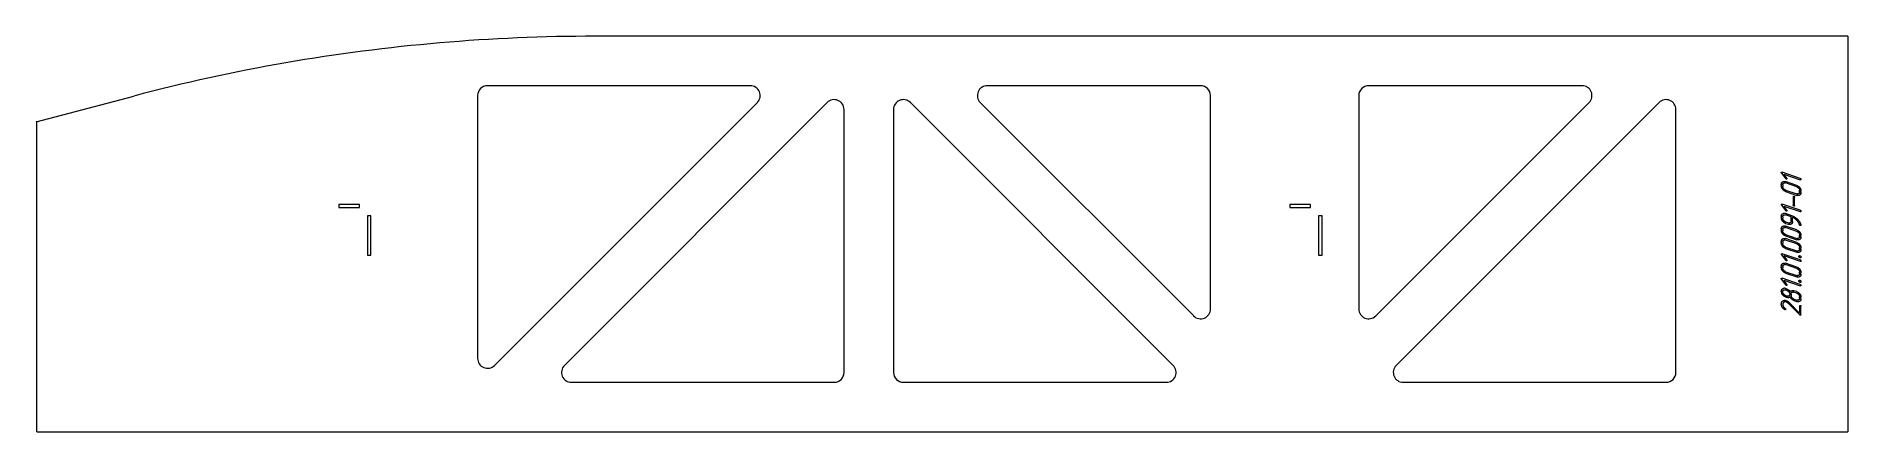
# Model space of a CAD drawing. Header units: millimetres. Extents: x 101 to 1933, y 4 to 404.
import ezdxf

# ---------------------------------------------------------------- set-up
doc = ezdxf.new("R2010")
doc.units = ezdxf.units.MM
doc.linetypes.add('K5LT_BASIC', pattern=[0])
doc.layers.add('Engraving', color=7, linetype='Continuous')

msp = doc.modelspace()

# ---------------------------------------------------------------- linework, layer by layer
at = {"color": 143, "linetype": 'K5LT_BASIC', "lineweight": 15, "true_color": 0x33acca}
for p, q in [((1933.1, 404.3), (666.1, 404.3)), ((1933.1, 404.3), (1933.1, 4.3)), ((823, 354.3), (557.1, 354.3)), ((1278.5, 354.3), (1062.7, 354.3)), ((1664.4, 354.3), (1448.5, 354.3)), ((100.7, 317.7), (199.3, 343.8)), ((547.1, 344.3), (547.1, 78.5)), ((564.2, 71.4), (830.1, 337.2)), ((900.8, 337.2), (634.9, 71.4)), ((917.8, 64.3), (917.8, 330.2)), ((967.8, 330.2), (967.8, 64.3)), ((1250.8, 71.4), (984.9, 337.2)), ((1055.6, 337.2), (1271.5, 121.4)), ((1288.5, 128.5), (1288.5, 344.3)), ((1438.5, 344.3), (1438.5, 128.5)), ((1455.6, 121.4), (1671.5, 337.2)), ((1742.2, 337.2), (1476.3, 71.4)), ((1759.3, 64.3), (1759.3, 330.2)), ((101.3, 317.7), (100.7, 317.7)), ((101.3, 4.3), (101.3, 317.7)), ((427.7, 234.1), (406.7, 234.1)), ((406.7, 234.1), (406.7, 231.1)), ((406.7, 231.1), (427.7, 231.1)), ((427.7, 231.1), (427.7, 234.1)), ((439.2, 222.8), (435.8, 222.8)), ((435.8, 222.8), (435.8, 182.8)), ((439.2, 182.8), (439.2, 222.8)), ((1368.8, 234.1), (1368.8, 231.1)), ((1389.8, 234.1), (1368.8, 234.1)), ((1368.8, 231.1), (1389.8, 231.1)), ((1389.8, 231.1), (1389.8, 234.1)), ((1397.9, 222.8), (1397.9, 182.8)), ((1401.4, 222.8), (1397.9, 222.8)), ((1401.4, 182.8), (1401.4, 222.8)), ((435.8, 182.8), (439.2, 182.8)), ((1397.9, 182.8), (1401.4, 182.8)), ((642, 54.3), (907.8, 54.3)), ((977.8, 54.3), (1243.7, 54.3)), ((1483.4, 54.3), (1749.3, 54.3)), ((101.3, 4.3), (1933.1, 4.3))]:
    msp.add_line(p, q, dxfattribs=at)
for centre, start, end in [((557.1, 344.3), 90, 180), ((823, 344.3), 315, 90), ((1062.7, 344.3), 90, 225), ((1278.5, 344.3), 0, 90), ((1448.5, 344.3), 90, 180), ((1664.4, 344.3), 315, 90), ((907.8, 330.2), 0, 135), ((977.8, 330.2), 45, 180), ((1749.3, 330.2), 0, 135), ((1278.5, 128.5), 225, 0), ((1448.5, 128.5), 180, 315), ((557.1, 78.5), 180, 315), ((642, 64.3), 135, 270), ((907.8, 64.3), 270, 0), ((977.8, 64.3), 180, 270), ((1243.7, 64.3), 270, 45), ((1483.4, 64.3), 135, 270), ((1749.3, 64.3), 270, 0)]:
    msp.add_arc(centre, 10, start, end, dxfattribs=at)
msp.add_open_spline([(666.1, 404.3), (613.7, 404.3), (508.8, 399.8), (352.6, 379.6), (250, 357.2), (199.3, 343.8)], degree=3, dxfattribs=at)
at = {"layer": 'Engraving', "color": 143, "linetype": 'K5LT_BASIC', "lineweight": 15, "true_color": 0x33acca}
for p, q in [((1866.1, 265.9), (1870.4, 260.2)), ((1885.1, 260.6), (1866.6, 266.9)), ((1871.4, 260.8), (1868.3, 264.9)), ((1868.3, 264.9), (1885.1, 259.2)), ((1881.5, 253.4), (1870.2, 257.3)), ((1865.9, 254.4), (1865.9, 253)), ((1867.3, 254), (1867.3, 252.5)), ((1881.5, 252), (1870.2, 255.9)), ((1870.2, 248.7), (1881.5, 244.9)), ((1870.2, 247.3), (1881.5, 243.4)), ((1878, 242.1), (1878, 233.5)), ((1879.4, 233.1), (1879.4, 241.6)), ((1884.4, 246.7), (1884.4, 248.2)), ((1885.8, 246.3), (1885.8, 247.7)), ((1865.9, 222.2), (1865.9, 220.8)), ((1866.1, 233.6), (1870.4, 227.9)), ((1885.1, 228.3), (1866.6, 234.6)), ((1867.3, 221.7), (1867.3, 220.3)), ((1868.3, 232.6), (1885.1, 226.9)), ((1871.4, 228.5), (1868.3, 232.6)), ((1869.3, 225.2), (1868.5, 225.3)), ((1869.7, 225.1), (1869.3, 225.2)), ((1870.2, 225), (1869.7, 225.1)), ((1876.5, 222.8), (1870.2, 225)), ((1875.9, 221.6), (1870.2, 223.6)), ((1875.9, 217.4), (1875.9, 221.6)), ((1877.3, 216.9), (1877.3, 221.1)), ((1865.9, 209.5), (1865.9, 208)), ((1867.3, 209), (1867.3, 207.6)), ((1870.2, 216.5), (1873, 215.5)), ((1870.2, 215), (1873, 214.1)), ((1881.5, 208.4), (1870.2, 212.3)), ((1881.5, 207), (1870.2, 210.9)), ((1870.2, 203.8), (1881.5, 199.9)), ((1870.2, 202.3), (1881.5, 198.5)), ((1883.1, 216.2), (1883.4, 215.7)), ((1883.4, 215.7), (1883.5, 215.5)), ((1883.5, 215.5), (1883.9, 214.8)), ((1884.4, 201.8), (1884.4, 203.2)), ((1885.8, 213.2), (1885.8, 213.5)), ((1885.8, 201.3), (1885.8, 202.7)), ((1865.9, 196.8), (1865.9, 195.3)), ((1866.1, 183.3), (1870.4, 177.6)), ((1885.1, 178.1), (1866.6, 184.4)), ((1867.3, 196.3), (1867.3, 194.9)), ((1881.5, 195.7), (1870.2, 199.6)), ((1881.5, 194.3), (1870.2, 198.2)), ((1870.2, 191.1), (1881.5, 187.2)), ((1870.2, 189.6), (1881.5, 185.8)), ((1884.4, 189.1), (1884.4, 190.5)), ((1885.8, 188.6), (1885.8, 190)), ((1865.9, 171.9), (1865.9, 170.5)), ((1867.3, 171.4), (1867.3, 170)), ((1871.4, 178.3), (1868.3, 182.4)), ((1868.3, 182.4), (1885.1, 176.7)), ((1881.5, 170.9), (1870.2, 174.7)), ((1881.5, 169.4), (1870.2, 173.3)), ((1870.2, 166.2), (1881.5, 162.3)), ((1884.4, 164.2), (1884.4, 165.6)), ((1885.8, 163.7), (1885.8, 165.1)), ((1866.1, 158.4), (1870.4, 152.7)), ((1885.1, 153.2), (1866.6, 159.5)), ((1868.3, 157.5), (1885.1, 151.8)), ((1871.4, 153.4), (1868.3, 157.5)), ((1869.3, 149.4), (1868.5, 149.4)), ((1869.7, 149.3), (1869.3, 149.4)), ((1870.2, 149.1), (1869.7, 149.3)), ((1870.2, 164.8), (1881.5, 160.9)), ((1871.6, 148.6), (1870.2, 149.1)), ((1871.6, 147.2), (1870.2, 147.7)), ((1881.5, 146), (1878.7, 146.9)), ((1865.9, 146.3), (1865.9, 145.9)), ((1865.9, 145.9), (1866, 145.4)), ((1866, 145.4), (1866.2, 144.6)), ((1870.2, 142), (1871.6, 141.5)), ((1870.2, 140.6), (1871.6, 140.1)), ((1871.8, 135.1), (1872.3, 134.7)), ((1872.3, 134.7), (1872.9, 134.2)), ((1872.9, 134.2), (1884.7, 122.4)), ((1884.4, 124.4), (1873.7, 135.1)), ((1875.9, 143.6), (1875.9, 142.2)), ((1881.5, 144.6), (1878.7, 145.5)), ((1878.7, 138.4), (1881.5, 137.5)), ((1878.7, 137), (1881.5, 136)), ((1884.4, 139.3), (1884.4, 140.7)), ((1884.4, 131.6), (1884.4, 124.4)), ((1885.8, 138.8), (1885.8, 140.3)), ((1885.8, 122.6), (1885.8, 131.1)), ((1869.3, 127.8), (1869.5, 127.7))]:
    msp.add_line(p, q, dxfattribs=at)
for points in [[(1865.9, 266.4), (1865.9, 266.7), (1866.1, 266.9)], [(1866.1, 265.9), (1865.9, 266.1), (1865.9, 266.4)], [(1865.9, 254.4), (1865.9, 256.2), (1867.2, 257)], [(1866.1, 266.9), (1866.3, 267), (1866.6, 266.9)], [(1867.2, 257), (1868.4, 257.9), (1870.2, 257.3)], [(1870.9, 259.8), (1870.8, 259.8), (1870.4, 260.2)], [(1871.4, 259.8), (1871.2, 259.7), (1870.9, 259.8)], [(1871.4, 260.8), (1871.6, 260.5), (1871.6, 260.3)], [(1871.6, 260.3), (1871.6, 260), (1871.4, 259.8)], [(1885.1, 260.6), (1885.4, 260.5), (1885.6, 260.2)], [(1885.6, 259.2), (1885.5, 259.1), (1885.1, 259.2)], [(1885.6, 260.2), (1885.8, 260), (1885.8, 259.7)], [(1885.8, 259.7), (1885.8, 259.5), (1885.6, 259.2)], [(1867.2, 249.6), (1865.9, 251.2), (1865.9, 253)], [(1870.2, 247.3), (1868.5, 247.9), (1867.2, 249.6)], [(1867.3, 254), (1867.3, 255.1), (1868.2, 255.7)], [(1868.2, 250.2), (1867.3, 251.4), (1867.3, 252.5)], [(1868.2, 255.7), (1869, 256.2), (1870.2, 255.9)], [(1870.2, 248.7), (1869, 249.1), (1868.2, 250.2)], [(1878, 242.1), (1878, 242.3), (1878.2, 242.5)], [(1878.2, 242.5), (1878.4, 242.6), (1878.7, 242.5)], [(1878.7, 242.5), (1879, 242.5), (1879.2, 242.2)], [(1879.2, 242.2), (1879.4, 241.9), (1879.4, 241.6)], [(1881.5, 253.4), (1883.3, 252.8), (1884.6, 251.1)], [(1881.5, 252), (1882.8, 251.6), (1883.6, 250.4)], [(1883.5, 245.1), (1882.7, 244.5), (1881.5, 244.9)], [(1884.6, 243.7), (1883.3, 242.8), (1881.5, 243.4)], [(1884.4, 246.7), (1884.4, 245.6), (1883.5, 245.1)], [(1883.6, 250.4), (1884.4, 249.3), (1884.4, 248.2)], [(1884.6, 251.1), (1885.8, 249.5), (1885.8, 247.7)], [(1885.8, 246.3), (1885.8, 244.6), (1884.6, 243.7)], [(1865.9, 234.1), (1865.9, 234.4), (1866.1, 234.6)], [(1866.1, 233.6), (1865.9, 233.9), (1865.9, 234.1)], [(1865.9, 222.2), (1865.9, 223.9), (1867.2, 224.8)], [(1867.2, 217.3), (1865.9, 219), (1865.9, 220.8)], [(1866.1, 234.6), (1866.3, 234.7), (1866.6, 234.6)], [(1867.2, 224.8), (1867.8, 225.2), (1868.5, 225.3)], [(1867.3, 221.7), (1867.3, 222.9), (1868.2, 223.4)], [(1868.2, 218), (1867.3, 219.1), (1867.3, 220.3)], [(1868.2, 223.4), (1869, 224), (1870.2, 223.6)], [(1870.9, 227.5), (1870.8, 227.6), (1870.4, 227.9)], [(1871.4, 227.6), (1871.2, 227.4), (1870.9, 227.5)], [(1871.4, 228.5), (1871.6, 228.3), (1871.6, 228)], [(1871.6, 228), (1871.6, 227.7), (1871.4, 227.6)], [(1876.5, 222.8), (1879.5, 221.8), (1881.9, 219.5)], [(1879.3, 220.1), (1878.2, 220.8), (1877.3, 221.1)], [(1878.3, 232.9), (1878, 233.2), (1878, 233.5)], [(1878.7, 232.6), (1878.5, 232.6), (1878.3, 232.9)], [(1879.2, 232.6), (1879, 232.5), (1878.7, 232.6)], [(1879.4, 233.1), (1879.4, 232.7), (1879.2, 232.6)], [(1881.2, 218.5), (1880.3, 219.3), (1879.3, 220.1)], [(1885.1, 228.3), (1885.4, 228.2), (1885.6, 228)], [(1885.6, 227), (1885.5, 226.8), (1885.1, 226.9)], [(1885.6, 228), (1885.8, 227.7), (1885.8, 227.4)], [(1885.8, 227.4), (1885.8, 227.3), (1885.6, 227)], [(1865.9, 209.5), (1865.9, 211.2), (1867.2, 212.1)], [(1867.2, 204.6), (1865.9, 206.3), (1865.9, 208)], [(1870.2, 215), (1868.5, 215.6), (1867.2, 217.3)], [(1867.2, 212.1), (1868.4, 212.9), (1870.2, 212.3)], [(1870.2, 202.3), (1868.5, 202.9), (1867.2, 204.6)], [(1867.3, 209), (1867.3, 210.2), (1868.2, 210.7)], [(1868.2, 205.3), (1867.3, 206.4), (1867.3, 207.6)], [(1870.2, 216.5), (1869, 216.9), (1868.2, 218)], [(1868.2, 210.7), (1869, 211.3), (1870.2, 210.9)], [(1870.2, 203.8), (1869, 204.2), (1868.2, 205.3)], [(1875, 215.7), (1874.2, 215.1), (1873, 215.5)], [(1876, 214.3), (1874.8, 213.5), (1873, 214.1)], [(1875.9, 217.4), (1875.9, 216.2), (1875, 215.7)], [(1877.3, 216.9), (1877.3, 215.1), (1876, 214.3)], [(1883.1, 216.2), (1882.4, 217.3), (1881.2, 218.5)], [(1881.5, 208.4), (1883.3, 207.8), (1884.6, 206.2)], [(1881.5, 207), (1882.8, 206.6), (1883.6, 205.5)], [(1881.9, 219.5), (1884.6, 216.9), (1885.8, 213.5)], [(1884.4, 201.8), (1884.4, 200.6), (1883.5, 200.1)], [(1883.6, 205.5), (1884.4, 204.3), (1884.4, 203.2)], [(1884.4, 213.5), (1884.3, 214), (1883.9, 214.8)], [(1884.7, 213), (1884.5, 213.2), (1884.4, 213.5)], [(1884.6, 206.2), (1885.8, 204.5), (1885.8, 202.7)], [(1885.1, 212.8), (1884.9, 212.9), (1884.7, 213)], [(1885.6, 212.8), (1885.4, 212.7), (1885.1, 212.8)], [(1885.8, 213.2), (1885.8, 213.1), (1885.6, 212.8)], [(1865.9, 196.8), (1865.9, 198.5), (1867.2, 199.4)], [(1867.2, 191.9), (1865.9, 193.6), (1865.9, 195.3)], [(1865.9, 183.9), (1865.9, 184.2), (1866.1, 184.3)], [(1866.1, 183.3), (1865.9, 183.6), (1865.9, 183.9)], [(1866.1, 184.3), (1866.3, 184.5), (1866.6, 184.4)], [(1867.2, 199.4), (1868.4, 200.2), (1870.2, 199.6)], [(1870.2, 189.6), (1868.5, 190.2), (1867.2, 191.9)], [(1867.3, 196.3), (1867.3, 197.5), (1868.2, 198)], [(1868.2, 192.6), (1867.3, 193.7), (1867.3, 194.9)], [(1868.2, 198), (1869, 198.6), (1870.2, 198.2)], [(1870.2, 191.1), (1869, 191.5), (1868.2, 192.6)], [(1883.5, 200.1), (1882.7, 199.5), (1881.5, 199.9)], [(1884.6, 198.8), (1883.3, 197.9), (1881.5, 198.5)], [(1881.5, 195.7), (1883.3, 195.1), (1884.6, 193.5)], [(1881.5, 194.3), (1882.8, 193.9), (1883.6, 192.8)], [(1883.5, 187.4), (1882.7, 186.8), (1881.5, 187.2)], [(1884.6, 186.1), (1883.3, 185.2), (1881.5, 185.8)], [(1884.4, 189.1), (1884.4, 187.9), (1883.5, 187.4)], [(1883.6, 192.8), (1884.4, 191.6), (1884.4, 190.5)], [(1885.8, 201.3), (1885.8, 199.6), (1884.6, 198.8)], [(1884.6, 193.5), (1885.8, 191.8), (1885.8, 190)], [(1885.8, 188.6), (1885.8, 186.9), (1884.6, 186.1)], [(1865.9, 171.9), (1865.9, 173.6), (1867.2, 174.5)], [(1867.2, 167), (1865.9, 168.7), (1865.9, 170.5)], [(1867.2, 174.5), (1868.4, 175.3), (1870.2, 174.7)], [(1870.2, 164.8), (1868.5, 165.3), (1867.2, 167)], [(1867.3, 171.4), (1867.3, 172.6), (1868.2, 173.1)], [(1868.2, 167.7), (1867.3, 168.8), (1867.3, 170)], [(1868.2, 173.1), (1869, 173.7), (1870.2, 173.3)], [(1870.2, 166.2), (1869, 166.6), (1868.2, 167.7)], [(1870.9, 177.2), (1870.8, 177.3), (1870.4, 177.6)], [(1871.4, 177.3), (1871.2, 177.1), (1870.9, 177.2)], [(1871.4, 178.3), (1871.6, 178), (1871.6, 177.7)], [(1871.6, 177.7), (1871.6, 177.4), (1871.4, 177.3)], [(1881.5, 170.9), (1883.3, 170.3), (1884.6, 168.6)], [(1881.5, 169.4), (1882.8, 169), (1883.6, 167.9)], [(1883.6, 167.9), (1884.4, 166.8), (1884.4, 165.6)], [(1883.7, 181.7), (1883.7, 182.1), (1884, 182.3)], [(1884.1, 180.8), (1883.7, 181.2), (1883.7, 181.7)], [(1884, 182.3), (1884.4, 182.5), (1884.7, 182.4)], [(1884.7, 180.3), (1884.5, 180.4), (1884.1, 180.8)], [(1884.6, 168.6), (1885.8, 166.9), (1885.8, 165.1)], [(1884.7, 182.4), (1885.1, 182.3), (1885.5, 181.9)], [(1885.5, 180.3), (1885.2, 180.1), (1884.7, 180.3)], [(1885.1, 178.1), (1885.4, 178), (1885.6, 177.7)], [(1885.6, 176.7), (1885.5, 176.5), (1885.1, 176.7)], [(1885.5, 181.9), (1885.8, 181.5), (1885.8, 181)], [(1885.8, 181), (1885.8, 180.5), (1885.5, 180.3)], [(1885.6, 177.7), (1885.8, 177.4), (1885.8, 177.1)], [(1885.8, 177.1), (1885.8, 177), (1885.6, 176.7)], [(1865.9, 159), (1865.9, 159.3), (1866.1, 159.4)], [(1866.1, 158.4), (1865.9, 158.7), (1865.9, 159)], [(1865.9, 146.3), (1865.9, 148.1), (1867.2, 148.9)], [(1866.1, 159.4), (1866.3, 159.6), (1866.6, 159.5)], [(1867.2, 148.9), (1867.7, 149.4), (1868.5, 149.4)], [(1867.3, 145.8), (1867.3, 147), (1868.2, 147.6)], [(1868.2, 147.6), (1869, 148.1), (1870.2, 147.7)], [(1870.9, 152.4), (1870.8, 152.4), (1870.4, 152.7)], [(1871.4, 152.4), (1871.2, 152.3), (1870.9, 152.4)], [(1871.4, 153.4), (1871.6, 153.1), (1871.6, 152.8)], [(1871.6, 152.8), (1871.6, 152.6), (1871.4, 152.4)], [(1871.6, 148.6), (1872.7, 148.3), (1873.5, 147.6)], [(1871.6, 147.2), (1872.8, 146.8), (1873.6, 145.7)], [(1873.5, 147.6), (1874.3, 147), (1874.9, 145.9)], [(1874.9, 145.9), (1875.4, 146.7), (1876.5, 147)], [(1876.5, 147), (1877.5, 147.3), (1878.7, 146.9)], [(1883.5, 162.5), (1882.7, 161.9), (1881.5, 162.3)], [(1884.6, 161.2), (1883.3, 160.3), (1881.5, 160.9)], [(1884.4, 164.2), (1884.4, 163.1), (1883.5, 162.5)], [(1883.7, 156.8), (1883.7, 157.2), (1884, 157.4)], [(1884.1, 155.9), (1883.7, 156.3), (1883.7, 156.8)], [(1884, 157.4), (1884.4, 157.7), (1884.7, 157.5)], [(1884.7, 155.4), (1884.5, 155.5), (1884.1, 155.9)], [(1885.8, 163.7), (1885.8, 162.1), (1884.6, 161.2)], [(1884.7, 157.5), (1885.1, 157.4), (1885.5, 157)], [(1885.5, 155.4), (1885.2, 155.3), (1884.7, 155.4)], [(1885.1, 153.2), (1885.4, 153.1), (1885.6, 152.8)], [(1885.6, 151.8), (1885.5, 151.7), (1885.1, 151.8)], [(1885.5, 157), (1885.8, 156.6), (1885.8, 156.1)], [(1885.8, 156.1), (1885.8, 155.6), (1885.5, 155.4)], [(1885.6, 152.8), (1885.8, 152.6), (1885.8, 152.3)], [(1885.8, 152.3), (1885.8, 152.1), (1885.6, 151.8)], [(1865.9, 133.4), (1865.9, 135.4), (1867.3, 136.6)], [(1866.7, 130.5), (1865.9, 131.9), (1865.9, 133.4)], [(1867.1, 142.9), (1866.5, 143.7), (1866.2, 144.6)], [(1869.3, 127.8), (1867.6, 129), (1866.7, 130.5)], [(1870.2, 140.6), (1868.5, 141.2), (1867.1, 142.9)], [(1868.2, 143.5), (1867.3, 144.7), (1867.3, 145.8)], [(1867.3, 136.6), (1868.8, 137.7), (1870.8, 137)], [(1867.6, 134.3), (1867.4, 133.7), (1867.4, 133)], [(1867.4, 133), (1867.4, 132), (1867.9, 131)], [(1868.4, 135.2), (1867.9, 134.9), (1867.6, 134.3)], [(1867.9, 131), (1868.4, 129.9), (1869.8, 129)], [(1870.2, 142), (1869, 142.4), (1868.2, 143.5)], [(1870.8, 135.6), (1869.4, 136.1), (1868.4, 135.2)], [(1869.8, 129), (1870, 128.8), (1870.1, 128.6)], [(1870.1, 128.6), (1870.2, 128.4), (1870.2, 128.2)], [(1870.8, 137), (1871.5, 136.8), (1872.2, 136.4)], [(1871.8, 135.1), (1871.3, 135.4), (1870.8, 135.6)], [(1873.6, 141.7), (1872.8, 141.1), (1871.6, 141.5)], [(1873.5, 139.9), (1872.6, 139.8), (1871.6, 140.1)], [(1872.2, 136.4), (1872.8, 135.9), (1873.7, 135.1)], [(1874.9, 140.6), (1874.3, 140), (1873.5, 139.9)], [(1873.6, 145.7), (1874.4, 144.6), (1874.4, 143.4)], [(1874.4, 143.4), (1874.4, 142.2), (1873.6, 141.7)], [(1876.6, 138.3), (1875.6, 139.2), (1874.9, 140.6)], [(1875.9, 143.6), (1875.9, 144.8), (1876.7, 145.4)], [(1876.7, 139.9), (1875.9, 141), (1875.9, 142.2)], [(1878.7, 137), (1877.6, 137.4), (1876.6, 138.3)], [(1876.7, 145.4), (1877.5, 145.9), (1878.7, 145.5)], [(1878.7, 138.4), (1877.5, 138.8), (1876.7, 139.9)], [(1881.5, 146), (1883.3, 145.4), (1884.6, 143.7)], [(1881.5, 144.6), (1882.7, 144.1), (1883.6, 143)], [(1883.5, 137.6), (1882.7, 137.1), (1881.5, 137.5)], [(1884.6, 136.3), (1883.3, 135.4), (1881.5, 136)], [(1884.4, 139.3), (1884.4, 138.2), (1883.5, 137.6)], [(1883.6, 143), (1884.4, 141.9), (1884.4, 140.7)], [(1884.4, 131.6), (1884.4, 131.8), (1884.6, 132)], [(1884.6, 143.7), (1885.8, 142), (1885.8, 140.3)], [(1885.8, 138.8), (1885.8, 137.2), (1884.6, 136.3)], [(1884.6, 132), (1884.8, 132.1), (1885.1, 132)], [(1885.1, 132), (1885.4, 132), (1885.6, 131.7)], [(1885.6, 131.7), (1885.8, 131.4), (1885.8, 131.1)], [(1870, 127.7), (1869.9, 127.5), (1869.5, 127.7)], [(1870.2, 128.2), (1870.2, 127.9), (1870, 127.7)], [(1885, 122.2), (1884.8, 122.2), (1884.7, 122.4)], [(1885.6, 122.2), (1885.3, 122.1), (1885, 122.2)], [(1885.8, 122.6), (1885.8, 122.3), (1885.6, 122.2)]]:
    msp.add_open_spline(points, degree=2, dxfattribs=at)

doc.saveas('drawing.dxf')
